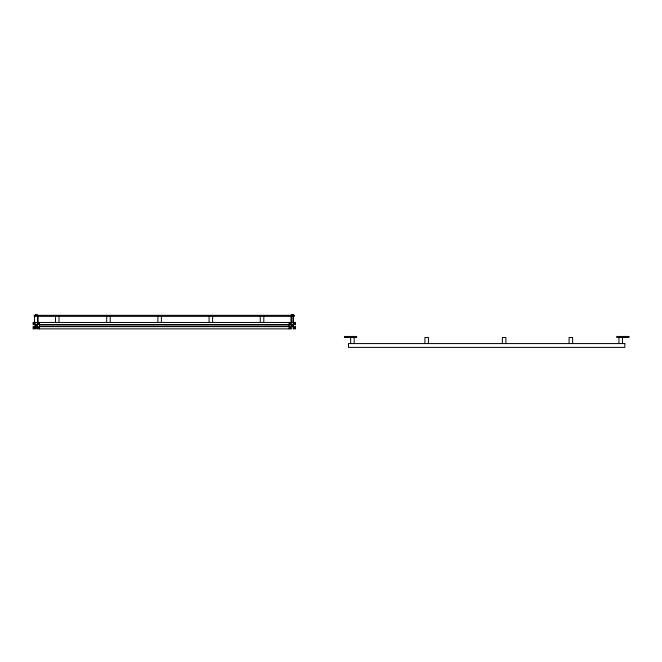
<?xml version="1.0" encoding="UTF-8"?>
<svg xmlns="http://www.w3.org/2000/svg" width="662" height="662" viewBox="0 0 662 662"><rect width="100%" height="100%" fill="white"/><g stroke="black" fill="none" stroke-linecap="round" stroke-linejoin="round"><path stroke-width="0.99" d="M36.302 326.457L37.072 325.861L36.865 325.092L35.607 325.257L35.897 326.349L36.302 325.654M292.273 326.457L293.076 325.654L292.066 324.877L291.47 325.654L292.273 326.457L292.273 325.654M35.285 314.591L37.312 314.591M291.255 314.591L293.291 314.591M35.599 325.017L36.998 325.017M34.722 327.574L37.767 327.574M34.722 328.592L37.767 328.592M622.47 337.479L622.47 343.57M618.945 337.479L618.945 343.57M572.605 343.57L572.605 337.479L569.088 337.479L569.088 343.57M505.884 343.57L505.884 337.479L502.367 337.479L502.367 343.57M428.438 343.57L428.438 337.479L424.921 337.479L424.921 343.57M354.153 337.479L354.153 343.57M350.637 337.479L350.637 343.57M293.539 316.362L293.539 322.452M293.233 322.452L293.233 323.097L294.383 323.097L293.101 324.372L291.445 324.372L290.163 323.097L291.313 323.097L291.313 322.452M292.968 314.591L292.968 322.452M291.57 314.591L291.57 322.452M291.007 316.362L291.007 322.452M289.079 322.452L289.071 324.694M289.071 326.614L289.079 328.857M263.799 316.362L263.799 322.452M260.282 316.362L260.282 322.452M212.601 316.362L212.601 322.452M209.084 316.362L209.084 322.452M161.404 316.362L161.404 322.452M157.887 316.362L157.887 322.452M110.215 316.362L110.215 322.452M106.69 316.362L106.69 322.452M59.017 316.362L59.017 322.452M55.5 316.362L55.5 322.452M39.497 322.452L39.497 324.694M39.497 326.614L39.497 328.857M38.057 316.362L38.057 322.452M37.569 316.362L37.569 322.452M37.262 322.452L37.262 323.097L38.404 323.097L37.13 324.372L35.475 324.372L34.192 323.097L35.343 323.097L35.343 322.452M34.54 316.362L34.54 322.452M35.02 326.482L33.737 327.764L33.737 326.614L33.1 326.614L33.1 328.857L35.343 328.857L35.343 328.211L34.192 328.211L35.475 326.937L37.13 326.937L38.404 328.211L37.262 328.211L37.262 328.857L291.313 328.857L291.313 328.211L290.163 328.211L291.445 326.937L293.101 326.937L294.383 328.211L293.233 328.211L293.233 328.857L295.475 328.857L295.475 326.614L294.83 326.614L294.83 327.764L293.556 326.482L293.556 324.827L294.83 323.544L294.83 324.694L295.475 324.694L295.475 322.452L33.1 322.452L33.1 324.694L33.737 324.694L33.737 323.544L35.02 324.827L35.02 326.482M38.859 323.544L37.577 324.827L37.577 326.482L38.859 327.764L38.859 326.614L289.716 326.614L289.716 327.764L290.99 326.482L290.99 324.827L289.716 323.544L289.716 324.694L38.859 324.694L38.859 323.544M294.3 315.335L34.225 315.335L34.225 316.362L294.3 316.362L294.3 315.335M289.079 324.827L39.497 324.827L39.497 326.482L289.079 326.482L289.079 324.827M356.636 336.453L344.447 336.453L344.447 337.479L356.636 337.479L356.636 336.453M628.9 336.453L616.711 336.453L616.711 337.479L628.9 337.479L628.9 336.453M624.837 343.57L348.51 343.57L348.51 347.409L624.837 347.409L624.837 343.57"/></g></svg>
